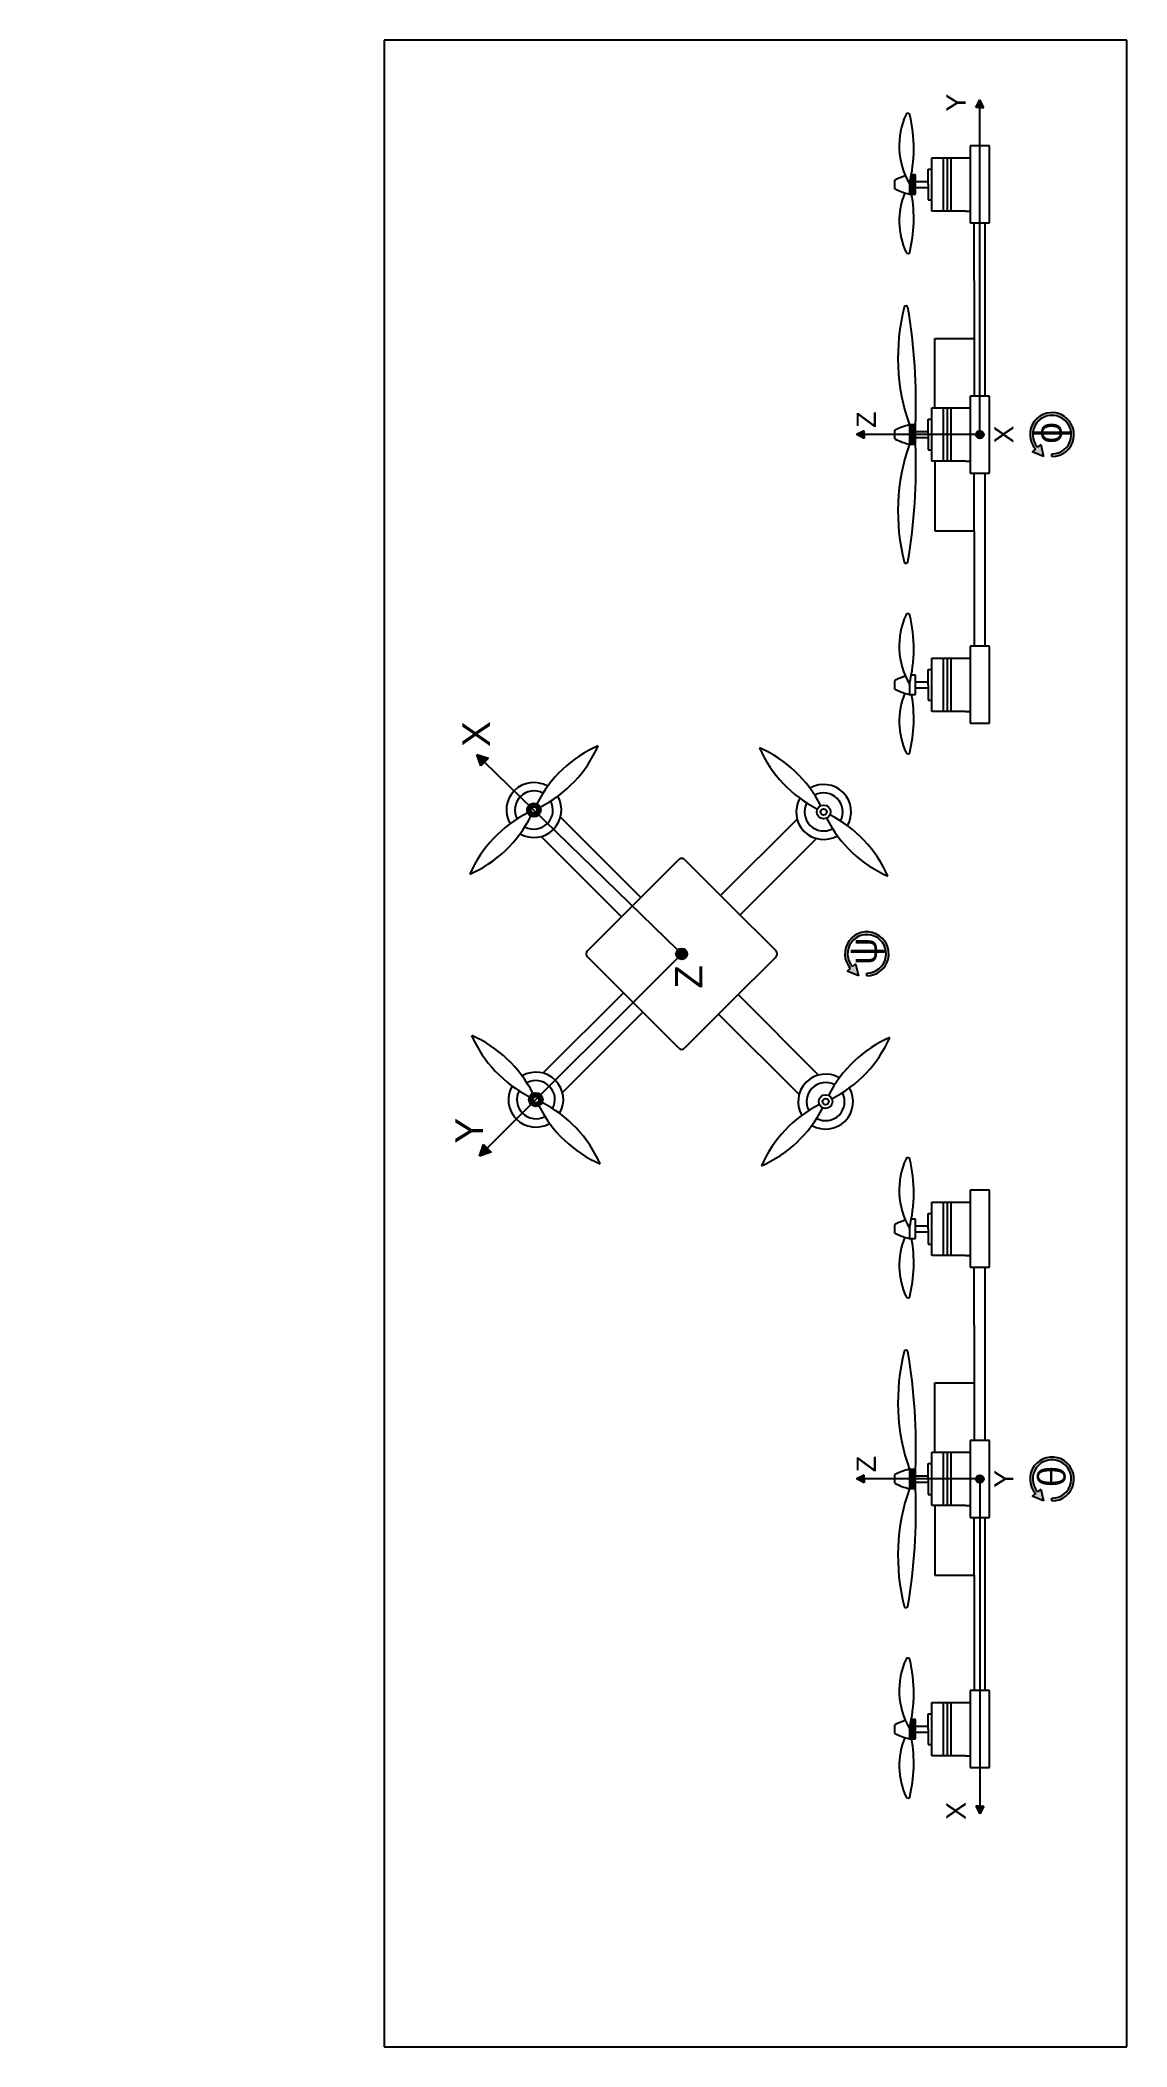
# Model space of a CAD drawing. Header units: millimetres. Extents: x 242 to 637, y 170 to 900.
import ezdxf

# ---------------------------------------------------------------- set-up
doc = ezdxf.new("R2010")
doc.units = ezdxf.units.MM
for name, color, linetype in [('construcao', 254, 'Continuous'), ('linha', 7, 'Continuous'), ('x', 1, 'Continuous'), ('y', 3, 'Continuous'), ('z', 5, 'Continuous')]:
    doc.layers.add(name, color=color, linetype=linetype)
doc.styles.get("Standard").update_dxf_attribs({"font": 'arial.ttf'})
pattern_1 = [(135, (704.56, 291.236), (-37.717, -37.717), []), (135, (704.56, 316.38), (-37.717, -37.717), [])]

msp = doc.modelspace()

# ---------------------------------------------------------------- hatches: boundary and pattern name
at = {"layer": 'x'}
h = msp.add_hatch(color=256, dxfattribs=at)
h.dxf.hatch_style = 1
h.paths.add_polyline_path([(557.6, 759.79), (557.6, 756.29), (559.87, 756.29), (559.87, 759.79)])
h.paths.add_polyline_path([(557.6, 756.29), (557.6, 752.79), (559.87, 752.79), (559.87, 756.29)])
h = msp.add_hatch(color=256, dxfattribs=at)
h.dxf.hatch_style = 1
h.paths.add_polyline_path([(584.62, 756.29, 1), (581.82, 756.29, 1)])
h = msp.add_hatch(color=256, dxfattribs=at)
h.dxf.hatch_style = 1
h.paths.add_polyline_path([(400.31, 639.96), (401.76, 635.75), (403.18, 637.17), (404.59, 638.58)])
h = msp.add_hatch(color=256, dxfattribs=at)
h.dxf.hatch_style = 1
h.paths.add_polyline_path([(418.58, 619.73, 1), (423.58, 619.73, 1)])
h.paths.add_polyline_path([(422.2, 619.73, -1), (419.96, 619.73, -1)], flags=16)
h = msp.add_hatch(dxfattribs=at)
h.set_pattern_fill('ANSI32', color=256, scale=5.6, angle=90)
h.set_pattern_definition(pattern_1)
h.paths.add_polyline_path([(559.87, 379.89), (557.6, 379.89), (557.6, 372.89), (559.87, 372.89), (559.87, 376.39)])
h = msp.add_hatch(color=256, dxfattribs=at)
h.dxf.hatch_style = 1
h.paths.add_polyline_path([(606.41, 368.39), (605.35, 372.74), (604.21, 371.77, -4.642057), (609.46, 369.39), (609.46, 368.39, 4.627979), (603.44, 371.12), (602.3, 370.15)])
h = msp.add_hatch(dxfattribs=at)
h.set_pattern_fill('ANSI32', color=256, scale=5.6, angle=90)
h.set_pattern_definition(pattern_1)
h.paths.add_polyline_path([(584.62, 376.39, 1), (581.82, 376.39, 1)])
h = msp.add_hatch(color=256, dxfattribs=at)
h.dxf.hatch_style = 1
h.paths.add_polyline_path([(557.6, 281.89), (559.87, 281.89), (559.87, 285.39), (559.87, 288.89), (558.29, 288.89, -0.015554), (557.6, 285.76)])
h = msp.add_hatch(color=256, dxfattribs=at)
h.dxf.hatch_style = 1
h.paths.add_polyline_path([(583.22, 254.59), (584.62, 257.39), (583.22, 257.39), (581.82, 257.39)])
at = {"layer": 'y'}
h = msp.add_hatch(color=256, dxfattribs=at)
h.dxf.hatch_style = 1
h.paths.add_polyline_path([(583.22, 878.09), (581.82, 875.29), (583.22, 875.29), (584.62, 875.29)])
h = msp.add_hatch(color=256, dxfattribs=at)
h.dxf.hatch_style = 1
h.paths.add_polyline_path([(559.87, 847.29), (559.87, 850.79), (558.29, 850.79, -0.015554), (557.6, 847.66), (557.6, 843.79), (559.87, 843.79)])
h = msp.add_hatch(color=256, dxfattribs=at)
h.dxf.hatch_style = 1
h.paths.add_polyline_path([(603.44, 751.02), (602.3, 750.05), (606.41, 748.29), (605.35, 752.64), (604.21, 751.67, -4.642057), (609.46, 749.29), (609.46, 748.29, 4.627979)])
h = msp.add_hatch(color=256, dxfattribs=at)
h.dxf.hatch_style = 1
h.paths.add_polyline_path([(419.29, 514.37, 1), (424.29, 514.37, 1)])
h.paths.add_polyline_path([(422.91, 514.37, -1), (420.67, 514.37, -1)], flags=16)
h = msp.add_hatch(color=256, dxfattribs=at)
h.dxf.hatch_style = 1
h.paths.add_polyline_path([(405.53, 495.28), (404.11, 496.69), (402.7, 498.11), (401.28, 493.87)])
h = msp.add_hatch(dxfattribs=at)
h.set_pattern_fill('ANSI32', color=256, scale=5.6, angle=90)
h.set_pattern_definition(pattern_1)
h.paths.add_polyline_path([(558.29, 470.89, -0.015554), (557.6, 467.76), (557.6, 463.89), (559.87, 463.89), (559.87, 467.39), (559.87, 470.89)])
h = msp.add_hatch(color=256, dxfattribs=at)
h.dxf.hatch_style = 1
h.paths.add_polyline_path([(557.6, 376.39), (557.6, 372.89), (559.87, 372.89), (559.87, 376.39)])
h.paths.add_polyline_path([(557.6, 379.89), (557.6, 376.39), (559.87, 376.39), (559.87, 379.89)])
h = msp.add_hatch(color=256, dxfattribs=at)
h.dxf.hatch_style = 1
h.paths.add_polyline_path([(581.82, 376.39, 1), (584.62, 376.39, 1)])
at = {"layer": 'z'}
h = msp.add_hatch(color=256, dxfattribs=at)
h.dxf.hatch_style = 1
h.paths.add_polyline_path([(541.22, 754.89), (541.22, 756.29), (541.22, 757.69), (538.42, 756.29)])
h = msp.add_hatch(dxfattribs=at)
h.set_pattern_fill('ANSI32', color=256, scale=8)
h.set_pattern_definition([(45, (121.9, 354.48), (-53.882, 53.882), []), (45, (157.82, 354.48), (-53.882, 53.882), [])])
h.paths.add_polyline_path([(245.55, 587.82), (243.55, 591.82), (241.55, 587.82), (243.55, 587.82)])
h = msp.add_hatch(color=256, dxfattribs=at)
h.dxf.hatch_style = 1
h.paths.add_polyline_path([(476.82, 567.4, 1), (472.82, 567.4, 1)])
h = msp.add_hatch(color=256, dxfattribs=at)
h.dxf.hatch_style = 1
h.paths.add_polyline_path([(539.09, 559.4), (538.03, 563.75), (536.89, 562.78, -4.642057), (542.14, 560.4), (542.14, 559.4, 4.627979), (536.12, 562.13), (534.98, 561.16)])
h = msp.add_hatch(color=256, dxfattribs=at)
h.dxf.hatch_style = 1
h.paths.add_polyline_path([(538.42, 376.39), (541.22, 374.99), (541.22, 376.39), (541.22, 377.79)])

# ---------------------------------------------------------------- linework, layer by layer
at = {"layer": 'construcao'}
for p, q in [((636.68, 899.77), (366.63, 899.77)), ((366.63, 899.77), (366.63, 169.82)), ((636.68, 169.82), (636.68, 899.77)), ((366.63, 169.82), (636.68, 169.82))]:
    msp.add_line(p, q, dxfattribs=at)
at = {"layer": 'linha'}
for p, q in [((565.78, 837.6), (565.78, 856.99)), ((565.78, 856.99), (578.03, 856.99)), ((569.98, 837.6), (569.98, 856.99)), ((571.38, 856.99), (571.38, 837.6)), ((572.78, 837.6), (572.78, 856.99)), ((578.03, 856.99), (579.72, 856.99)), ((586.72, 861.29), (579.72, 861.29)), ((579.72, 861.29), (579.72, 847.29)), ((586.72, 833.29), (586.72, 861.29)), ((552.35, 845.73), (552.35, 848.86)), ((557.6, 847.66), (557.6, 843.79)), ((559.87, 850.79), (558.29, 850.79)), ((559.87, 847.29), (559.87, 850.79)), ((559.87, 848.4), (564.38, 848.4)), ((559.87, 843.79), (559.87, 847.29)), ((564.38, 847.29), (564.38, 852.89)), ((564.38, 852.89), (565.78, 852.89)), ((564.38, 847.29), (564.38, 841.69)), ((579.72, 847.29), (579.72, 833.29)), ((557.6, 843.79), (559.87, 843.79)), ((559.87, 846.18), (564.38, 846.18)), ((564.38, 841.69), (565.78, 841.69)), ((578.03, 837.6), (565.78, 837.6)), ((578.03, 837.6), (579.72, 837.6)), ((579.72, 833.29), (586.72, 833.29)), ((581.18, 812.29), (581.18, 833.29)), ((585.03, 833.29), (585.03, 770.29)), ((581.18, 812.29), (581.18, 770.29)), ((566.87, 765.99), (566.87, 791.29)), ((566.87, 791.29), (573.87, 791.29)), ((573.87, 791.29), (578.03, 791.29)), ((578.03, 791.29), (581.18, 791.29)), ((586.72, 770.29), (579.72, 770.29)), ((579.72, 770.29), (579.72, 756.29)), ((586.72, 742.29), (586.72, 770.29)), ((559.87, 759.79), (557.6, 759.79)), ((557.6, 759.79), (557.6, 752.79)), ((559.87, 756.29), (559.87, 759.79)), ((564.38, 756.29), (564.38, 761.89)), ((564.38, 761.89), (565.78, 761.89)), ((565.78, 746.6), (565.78, 765.99)), ((565.78, 765.99), (578.03, 765.99)), ((569.98, 746.6), (569.98, 765.99)), ((571.38, 765.99), (571.38, 746.6)), ((572.78, 746.6), (572.78, 765.99)), ((578.03, 765.99), (579.72, 765.99)), ((552.35, 754.73), (552.35, 757.86)), ((557.6, 752.79), (559.87, 752.79)), ((559.87, 757.4), (564.38, 757.4)), ((559.87, 752.79), (559.87, 756.29)), ((559.87, 755.18), (564.38, 755.18)), ((564.38, 756.29), (564.38, 750.69)), ((579.72, 756.29), (579.72, 742.29)), ((564.38, 750.69), (565.78, 750.69)), ((578.03, 746.6), (565.78, 746.6)), ((566.87, 746.6), (566.87, 721.29)), ((578.03, 746.6), (579.72, 746.6)), ((579.72, 742.29), (586.72, 742.29)), ((581.18, 721.29), (581.18, 742.29)), ((585.03, 742.29), (585.03, 679.29)), ((566.87, 721.29), (573.87, 721.29)), ((573.87, 721.29), (578.03, 721.29)), ((578.03, 721.29), (579.78, 721.29)), ((579.78, 721.29), (581.18, 721.29)), ((581.18, 721.29), (581.18, 679.29)), ((586.72, 679.29), (579.72, 679.29)), ((579.72, 679.29), (579.72, 665.29)), ((586.72, 651.29), (586.72, 679.29)), ((565.78, 655.6), (565.78, 674.99)), ((565.78, 674.99), (578.03, 674.99)), ((569.98, 655.6), (569.98, 674.99)), ((571.38, 674.99), (571.38, 655.6)), ((572.78, 655.6), (572.78, 674.99)), ((578.03, 674.99), (579.72, 674.99)), ((552.35, 663.73), (552.35, 666.86)), ((557.6, 665.66), (557.6, 661.79)), ((559.87, 668.79), (558.29, 668.79)), ((559.87, 665.29), (559.87, 668.79)), ((559.87, 666.4), (564.38, 666.4)), ((559.87, 661.79), (559.87, 665.29)), ((564.38, 665.29), (564.38, 670.89)), ((564.38, 670.89), (565.78, 670.89)), ((564.38, 665.29), (564.38, 659.69)), ((579.72, 665.29), (579.72, 651.29)), ((557.6, 661.79), (559.87, 661.79)), ((559.87, 664.18), (564.38, 664.18)), ((564.38, 659.69), (565.78, 659.69)), ((578.03, 655.6), (565.78, 655.6)), ((578.03, 655.6), (579.72, 655.6)), ((579.72, 651.29), (586.72, 651.29)), ((459.97, 587.91), (430.74, 617.14)), ((488.96, 588.62), (516.78, 616.44)), ((452.9, 580.84), (423.67, 610.07)), ((496.04, 581.55), (523.85, 609.36)), ((457.15, 585.08), (473.76, 601.7)), ((475.88, 601.7), (492.5, 585.08)), ((440.53, 568.47), (457.15, 585.08)), ((492.5, 585.08), (509.12, 568.47)), ((457.15, 549.73), (440.53, 566.34)), ((509.12, 566.34), (492.5, 549.73)), ((453.61, 553.26), (424.38, 524.03)), ((473.76, 533.11), (457.15, 549.73)), ((492.5, 549.73), (475.88, 533.11)), ((495.33, 552.56), (524.56, 523.32)), ((460.68, 546.19), (431.45, 516.96)), ((488.26, 545.48), (517.49, 516.25)), ((565.78, 457.7), (565.78, 477.09)), ((565.78, 477.09), (578.03, 477.09)), ((569.98, 457.7), (569.98, 477.09)), ((571.38, 477.09), (571.38, 457.7)), ((572.78, 457.7), (572.78, 477.09)), ((578.03, 477.09), (579.72, 477.09)), ((586.72, 481.39), (579.72, 481.39)), ((579.72, 481.39), (579.72, 467.39)), ((586.72, 453.39), (586.72, 481.39)), ((552.35, 465.83), (552.35, 468.96)), ((557.6, 467.76), (557.6, 463.89)), ((559.87, 470.89), (558.29, 470.89)), ((559.87, 467.39), (559.87, 470.89)), ((559.87, 468.5), (564.38, 468.5)), ((559.87, 463.89), (559.87, 467.39)), ((564.38, 467.39), (564.38, 472.99)), ((564.38, 472.99), (565.78, 472.99)), ((564.38, 467.39), (564.38, 461.79)), ((579.72, 467.39), (579.72, 453.39)), ((557.6, 463.89), (559.87, 463.89)), ((559.87, 466.29), (564.38, 466.29)), ((564.38, 461.79), (565.78, 461.79)), ((578.03, 457.7), (565.78, 457.7)), ((578.03, 457.7), (579.72, 457.7)), ((579.72, 453.39), (586.72, 453.39)), ((581.18, 432.39), (581.18, 453.39)), ((585.03, 453.39), (585.03, 390.39)), ((581.18, 432.39), (581.18, 390.39)), ((566.87, 386.09), (566.87, 411.39)), ((566.87, 411.39), (573.87, 411.39)), ((573.87, 411.39), (578.03, 411.39)), ((578.03, 411.39), (581.18, 411.39)), ((586.72, 390.39), (579.72, 390.39)), ((579.72, 390.39), (579.72, 376.39)), ((586.72, 362.39), (586.72, 390.39)), ((559.87, 379.89), (557.6, 379.89)), ((557.6, 379.89), (557.6, 372.89)), ((559.87, 376.39), (559.87, 379.89)), ((564.38, 376.39), (564.38, 381.99)), ((564.38, 381.99), (565.78, 381.99)), ((565.78, 366.7), (565.78, 386.09)), ((565.78, 386.09), (578.03, 386.09)), ((569.98, 366.7), (569.98, 386.09)), ((571.38, 386.09), (571.38, 366.7)), ((572.78, 366.7), (572.78, 386.09)), ((578.03, 386.09), (579.72, 386.09)), ((552.35, 374.83), (552.35, 377.96)), ((557.6, 372.89), (559.87, 372.89)), ((559.87, 377.5), (564.38, 377.5)), ((559.87, 372.89), (559.87, 376.39)), ((559.87, 375.29), (564.38, 375.29)), ((564.38, 376.39), (564.38, 370.79)), ((579.72, 376.39), (579.72, 362.39)), ((564.38, 370.79), (565.78, 370.79)), ((578.03, 366.7), (565.78, 366.7)), ((566.87, 366.7), (566.87, 341.39)), ((578.03, 366.7), (579.72, 366.7)), ((579.72, 362.39), (586.72, 362.39)), ((581.18, 341.39), (581.18, 362.39)), ((585.03, 362.39), (585.03, 299.39)), ((566.87, 341.39), (573.87, 341.39)), ((573.87, 341.39), (578.03, 341.39)), ((578.03, 341.39), (579.78, 341.39)), ((579.78, 341.39), (581.18, 341.39)), ((581.18, 341.39), (581.18, 299.39)), ((586.72, 299.39), (579.72, 299.39)), ((579.72, 299.39), (579.72, 285.39)), ((586.72, 271.39), (586.72, 299.39)), ((565.78, 275.7), (565.78, 295.09)), ((565.78, 295.09), (578.03, 295.09)), ((569.98, 275.7), (569.98, 295.09)), ((571.38, 295.09), (571.38, 275.7)), ((572.78, 275.7), (572.78, 295.09)), ((578.03, 295.09), (579.72, 295.09)), ((552.35, 283.83), (552.35, 286.96)), ((557.6, 285.76), (557.6, 281.89)), ((559.87, 288.89), (558.29, 288.89)), ((559.87, 285.39), (559.87, 288.89)), ((559.87, 286.5), (564.38, 286.5)), ((559.87, 281.89), (559.87, 285.39)), ((564.38, 285.39), (564.38, 290.99)), ((564.38, 290.99), (565.78, 290.99)), ((564.38, 285.39), (564.38, 279.79)), ((579.72, 285.39), (579.72, 271.39)), ((557.6, 281.89), (559.87, 281.89)), ((559.87, 284.29), (564.38, 284.29)), ((564.38, 279.79), (565.78, 279.79)), ((578.03, 275.7), (565.78, 275.7)), ((578.03, 275.7), (579.72, 275.7)), ((579.72, 271.39), (586.72, 271.39))]:
    msp.add_line(p, q, dxfattribs=at)
for centre, radius in [((421.08, 619.73), 2.5), ((421.08, 619.73), 1.12), ((526.44, 619.02), 2.5), ((526.44, 619.02), 1.12), ((421.79, 514.37), 2.5), ((421.79, 514.37), 1.12), ((527.15, 513.66), 2.5), ((527.15, 513.66), 1.12)]:
    msp.add_circle(centre, radius, dxfattribs=at)
for centre, radius, start, end in [((581.11, 861.34), 27.21, 155.20729, 210.19943), ((557.05, 872.46), 0.7, 13.69315, 155.20729), ((507.57, 860.4), 51.63, 345.70702, 13.69315), ((562.47, 829.49), 21.85, 106.68784, 117.58134), ((562.47, 865.09), 21.85, 242.41866, 257.12196), ((581.11, 833.97), 27.21, 157.81138, 204.79271), ((507.57, 834.91), 51.63, 346.30685, 9.90497), ((557.05, 822.86), 0.7, 204.79271, 346.30685), ((556.37, 802.45), 0.7, 9.5063, 165.87739), ((628.15, 784.39), 74.71, 165.87739, 199.21999), ((345.95, 767.21), 214.05, 358.01402, 9.5063), ((562.47, 738.49), 21.85, 102.87804, 117.58134), ((562.47, 774.09), 21.85, 242.41866, 257.12196), ((628.15, 728.2), 74.71, 160.78001, 194.12261), ((345.95, 745.38), 214.05, 350.4937, 1.98598), ((556.37, 710.14), 0.7, 194.12261, 350.4937), ((581.11, 679.34), 27.21, 155.20729, 210.19943), ((557.05, 690.46), 0.7, 13.69315, 155.20729), ((507.57, 678.4), 51.63, 345.70702, 13.69315), ((562.47, 647.49), 21.85, 106.68784, 117.58134), ((562.47, 683.09), 21.85, 242.41866, 257.12196), ((581.11, 651.97), 27.21, 157.81138, 204.79271), ((507.57, 652.91), 51.63, 346.30685, 9.90497), ((462.73, 601.42), 45.5, 113.73696, 153.11441), ((402.77, 661.38), 45.5, 296.88559, 336.26304), ((544.76, 660.67), 45.5, 203.73696, 243.11441), ((484.79, 600.71), 45.5, 26.88559, 66.26304), ((557.05, 640.86), 0.7, 204.79271, 346.30685), ((421.08, 619.73), 10, 59.95383, 210.04617), ((526.44, 619.02), 10, 329.95383, 120.04617), ((421.08, 619.73), 6.92, 61.89852, 208.10148), ((421.08, 619.73), 10, 239.95383, 30.04617), ((421.08, 619.73), 6.92, 241.89852, 28.10148), ((526.44, 619.02), 10, 149.95383, 300.04617), ((526.44, 619.02), 6.92, 151.89852, 298.10148), ((526.44, 619.02), 6.92, 331.89852, 118.10148), ((439.4, 578.08), 45.5, 116.88559, 156.26304), ((379.43, 638.05), 45.5, 293.73696, 333.11441), ((568.09, 637.34), 45.5, 206.88559, 246.26304), ((508.13, 577.37), 45.5, 23.73696, 63.11441), ((474.82, 600.64), 1.5, 45, 135), ((441.59, 567.4), 1.5, 135, 225), ((508.06, 567.4), 1.5, 315, 45), ((380.14, 496.06), 45.5, 26.88559, 66.26304), ((440.1, 556.02), 45.5, 203.73696, 243.11441), ((474.82, 534.17), 1.5, 225, 315), ((568.8, 495.35), 45.5, 113.73696, 153.11441), ((508.83, 555.31), 45.5, 296.88559, 336.26304), ((421.79, 514.37), 10, 149.95383, 300.04617), ((421.79, 514.37), 10, 329.95383, 120.04617), ((421.79, 514.37), 6.92, 331.89852, 118.10148), ((527.15, 513.66), 10, 59.95383, 210.04617), ((527.15, 513.66), 6.92, 61.89852, 208.10148), ((527.15, 513.66), 10, 239.95383, 30.04617), ((421.79, 514.37), 6.92, 151.89852, 298.10148), ((463.44, 532.69), 45.5, 206.88559, 246.26304), ((403.47, 472.72), 45.5, 23.73696, 63.11441), ((545.46, 472.02), 45.5, 116.88559, 156.26304), ((485.5, 531.98), 45.5, 293.73696, 333.11441), ((527.15, 513.66), 6.92, 241.89852, 28.10148), ((581.11, 481.45), 27.21, 155.20729, 210.19943), ((557.05, 492.56), 0.7, 13.69315, 155.20729), ((507.57, 480.51), 51.63, 345.70702, 13.69315), ((562.47, 449.6), 21.85, 106.68784, 117.58134), ((562.47, 485.19), 21.85, 242.41866, 257.12196), ((581.11, 454.07), 27.21, 157.81138, 204.79271), ((507.57, 455.01), 51.63, 346.30685, 9.90497), ((557.05, 442.96), 0.7, 204.79271, 346.30685), ((628.15, 404.49), 74.71, 165.87739, 199.21999), ((556.37, 422.55), 0.7, 9.5063, 165.87739), ((345.95, 387.31), 214.05, 358.01402, 9.5063), ((562.47, 358.6), 21.85, 102.87804, 117.58134), ((562.47, 394.19), 21.85, 242.41866, 257.12196), ((628.15, 348.3), 74.71, 160.78001, 194.12261), ((345.95, 365.48), 214.05, 350.4937, 1.98598), ((556.37, 330.24), 0.7, 194.12261, 350.4937), ((581.11, 299.45), 27.21, 155.20729, 210.19943), ((557.05, 310.56), 0.7, 13.69315, 155.20729), ((507.57, 298.51), 51.63, 345.70702, 13.69315), ((562.47, 267.6), 21.85, 106.68784, 117.58134), ((562.47, 303.19), 21.85, 242.41866, 257.12196), ((581.11, 272.07), 27.21, 157.81138, 204.79271), ((507.57, 273.01), 51.63, 346.30685, 9.90497), ((557.05, 260.96), 0.7, 204.79271, 346.30685)]:
    msp.add_arc(centre, radius, start, end, dxfattribs=at)
at = {"layer": 'x'}
for p, q in [((400.31, 639.96), (404.59, 638.58)), ((401.76, 635.75), (400.31, 639.96)), ((403.18, 637.17), (401.76, 635.75)), ((403.18, 637.17), (404.59, 638.58)), ((473.39, 568.8), (403.18, 637.17)), ((583.22, 374.99), (583.22, 257.39)), ((605.35, 372.74), (604.21, 371.77)), ((605.35, 372.74), (606.41, 368.39)), ((603.44, 371.12), (602.3, 370.15)), ((606.41, 368.39), (602.3, 370.15)), ((604.2, 371.78), (604.21, 371.77)), ((609.46, 368.39), (609.46, 369.39)), ((583.22, 257.39), (581.82, 257.39)), ((581.82, 257.39), (583.22, 254.59)), ((583.22, 257.39), (584.62, 257.39)), ((584.62, 257.39), (583.22, 254.59))]:
    msp.add_line(p, q, dxfattribs=at)
msp.add_circle((583.22, 756.29), 1.4, dxfattribs=at)
for radius, end in [(8, 221.2286), (7, 221.29557)]:
    msp.add_arc((609.46, 376.39), radius, 270, end, dxfattribs=at)
at = {"layer": 'y'}
for p, q in [((581.82, 875.29), (583.22, 878.09)), ((584.62, 875.29), (583.22, 878.09)), ((583.22, 875.29), (581.82, 875.29)), ((583.22, 757.69), (583.22, 875.29)), ((583.22, 875.29), (584.62, 875.29)), ((605.35, 752.64), (604.21, 751.67)), ((605.35, 752.64), (606.41, 748.29)), ((603.44, 751.02), (602.3, 750.05)), ((606.41, 748.29), (602.3, 750.05)), ((604.2, 751.67), (604.21, 751.67)), ((609.46, 748.29), (609.46, 749.29)), ((473.41, 565.99), (404.11, 496.69)), ((401.28, 493.87), (402.7, 498.11)), ((404.11, 496.69), (402.7, 498.11)), ((404.11, 496.69), (405.53, 495.28)), ((405.53, 495.28), (401.28, 493.87))]:
    msp.add_line(p, q, dxfattribs=at)
msp.add_circle((583.22, 376.39), 1.4, dxfattribs=at)
for radius, end in [(8, 221.2286), (7, 221.29557)]:
    msp.add_arc((609.46, 756.29), radius, 270, end, dxfattribs=at)
at = {"layer": 'z'}
for p, q in [((541.22, 757.69), (538.42, 756.29)), ((541.22, 754.89), (538.42, 756.29)), ((541.22, 756.29), (541.22, 757.69)), ((581.82, 756.29), (541.22, 756.29)), ((541.22, 756.29), (541.22, 754.89)), ((536.12, 562.13), (534.98, 561.16)), ((536.88, 562.79), (536.89, 562.78)), ((538.03, 563.75), (536.89, 562.78)), ((538.03, 563.75), (539.09, 559.4)), ((539.09, 559.4), (534.98, 561.16)), ((542.14, 559.4), (542.14, 560.4)), ((541.22, 377.79), (538.42, 376.39)), ((541.22, 374.99), (538.42, 376.39)), ((541.22, 376.39), (541.22, 377.79)), ((581.82, 376.39), (541.22, 376.39)), ((541.22, 376.39), (541.22, 374.99))]:
    msp.add_line(p, q, dxfattribs=at)
msp.add_circle((474.82, 567.4), 2, dxfattribs=at)
for radius, end in [(8, 221.2286), (7, 221.29557)]:
    msp.add_arc((542.14, 567.4), radius, 270, end, dxfattribs=at)

# ---------------------------------------------------------------- texts
at = {"layer": 'x', "rotation": 90}
for s, width, gutter_width, insert, char_height, attachment_point in [('X', 5.1283, 8.75, (588.45, 753.07), 7, 1), ('X', 12.1847, 12.5, (395.06, 652), 10, 3), ('θ', 12.1847, 12.5, (604.39, 373.41), 10, 1), ('X', 8.5293, 8.75, (571.05, 258.93), 7, 3)]:
    msp.add_mtext_dynamic_manual_height_columns(s, width=width, gutter_width=gutter_width, heights=[0], dxfattribs=dict(at, insert=insert, char_height=char_height, attachment_point=attachment_point))
at = {"layer": 'y', "attachment_point": 1, "rotation": 90}
for s, width, gutter_width, insert, char_height in [('Y', 8.5293, 8.75, (571.05, 873.76), 7), ('ϕ', 12.1847, 12.5, (603.13, 753), 10), ('Y', 7.3261, 12.5, (392.57, 498.43), 10), ('Y', 5.1283, 8.75, (588.45, 373.17), 7)]:
    msp.add_mtext_dynamic_manual_height_columns(s, width=width, gutter_width=gutter_width, heights=[0], dxfattribs=dict(at, insert=insert, char_height=char_height))
at = {"layer": 'z', "attachment_point": 1, "rotation": 90}
for s, width, gutter_width, insert, char_height in [('Z', 5.1283, 8.75, (538.42, 758.73), 7), ('ψ', 12.1847, 12.5, (535.77, 563.36), 10), ('Z', 7.3261, 12.5, (472.33, 554.77), 10), ('Z', 5.1283, 8.75, (538.42, 378.83), 7)]:
    msp.add_mtext_dynamic_manual_height_columns(s, width=width, gutter_width=gutter_width, heights=[0], dxfattribs=dict(at, insert=insert, char_height=char_height))

doc.saveas('drawing.dxf')
